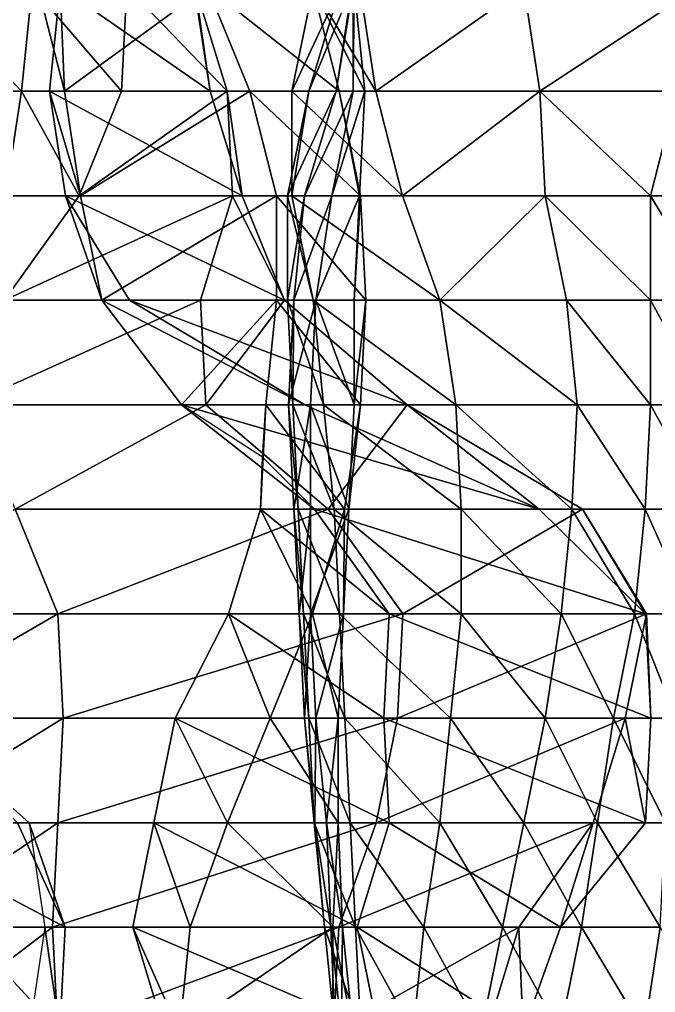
# Model space of a CAD drawing. Header units: metres. Extents: x -137 to 231, y -240 to 234.
# Drawn here: x -85.4 to -48.8, y 122.3 to 178.1 of the extents above; entities that cross this region are included whole.
import ezdxf

# ---------------------------------------------------------------- set-up
doc = ezdxf.new("R2010")
doc.units = ezdxf.units.M

msp = doc.modelspace()

# ---------------------------------------------------------------- linework, layer by layer
for points in [[(-90.989136, 180, -181.85907), (-85.238235, 174, -185.46698), (-84.62692, 180, -185.11404), (-84.62682, 180.0001, -185.11394)], [(-90.989136, 180, -181.85907), (-90.37782, 174, -181.50613), (-85.238235, 174, -185.46698), (-85.23814, 174.0001, -185.46687)], [(-84.62692, 180, -185.11404), (-85.238235, 174, -185.46698), (-79.48733, 174, -189.0749), (-79.48723, 174.0001, -189.0748)], [(-84.62692, 180, -185.11404), (-79.48733, 174, -189.0749), (-79.18167, 180, -188.89844), (-79.18157, 180.0001, -188.89833)], [(-83.019226, 180, -211.89865), (-82.77013, 174, -218.68304), (-84.29841, 180, -219.5654), (-84.29831, 180.0001, -219.56529)], [(-82.77013, 174, -218.68304), (-74.573975, 180, -220.8792), (-84.29841, 180, -219.5654), (-84.29831, 180.0001, -219.56529)], [(-74.4043, 174, -199.99661), (-83.63054, 174, -212.25159), (-83.019226, 180, -211.89865), (-83.01913, 180.0001, -211.89854)], [(-83.019226, 180, -211.89865), (-83.63054, 174, -212.25159), (-82.77013, 174, -218.68304), (-82.77003, 174.0001, -218.68294)], [(-74.4043, 174, -199.99661), (-83.019226, 180, -211.89865), (-75.32126, 180, -200.52603), (-75.32116, 180.0001, -200.52592)], [(-82.77013, 174, -218.68304), (-72.12873, 174, -219.46744), (-74.573975, 180, -220.8792), (-74.573875, 180.0001, -220.87909)], [(-79.18167, 180, -188.89844), (-79.48733, 174, -189.0749), (-73.43077, 174, -192.50635), (-73.43067, 174.0001, -192.50624)], [(-79.18167, 180, -188.89844), (-73.43077, 174, -192.50635), (-75.2647, 180, -193.56517), (-75.2646, 180.0001, -193.56506)], [(-75.2647, 180, -193.56517), (-74.4043, 174, -199.99661), (-75.32126, 180, -200.52603), (-75.32116, 180.0001, -200.52592)], [(-75.2647, 180, -193.56517), (-73.43077, 174, -192.50635), (-74.4043, 174, -199.99661), (-74.4042, 174.0001, -199.9965)], [(-74.573975, 180, -220.8792), (-66.989136, 174, -223.42828), (-68.51742, 180, -224.31064), (-68.51732, 180.0001, -224.31053)], [(-74.573975, 180, -220.8792), (-72.12873, 174, -219.46744), (-66.989136, 174, -223.42828), (-66.98904, 174.0001, -223.42818)], [(-66.90973, 180, -251.09525), (-69.71719, 174, -259.64435), (-68.49457, 180, -258.93848), (-68.49447, 180.0001, -258.9384)], [(-66.90973, 180, -251.09525), (-68.74366, 174, -252.15408), (-69.71719, 174, -259.64435), (-69.717094, 174.0001, -259.64426)], [(-68.49457, 180, -258.93848), (-69.71719, 174, -259.64435), (-64.883255, 174, -263.78168), (-64.883156, 174.0001, -263.7816)], [(-66.24185, 180, -243.78145), (-68.74366, 174, -252.15408), (-66.90973, 180, -251.09525), (-66.90963, 180.0001, -251.09514)], [(-66.24185, 180, -243.78145), (-67.15882, 174, -244.31087), (-68.74366, 174, -252.15408), (-68.74356, 174.0001, -252.15398)], [(-68.51742, 180, -224.31064), (-65.51742, 174, -229.5068), (-66.12873, 180, -229.85974), (-66.12863, 180.0001, -229.85963)], [(-68.51742, 180, -224.31064), (-66.989136, 174, -223.42828), (-65.51742, 174, -229.5068), (-65.51732, 174.0001, -229.5067)], [(-68.49457, 180, -258.93848), (-64.883255, 174, -263.78168), (-65.800224, 180, -264.3111), (-65.800125, 180.0001, -264.311)], [(-66.18529, 180, -236.82059), (-67.15882, 174, -244.31087), (-66.24185, 180, -243.78145), (-66.24175, 180.0001, -243.78134)], [(-66.18529, 180, -236.82059), (-66.18529, 174, -236.82059), (-67.15882, 174, -244.31087), (-67.15872, 174.0001, -244.31076)], [(-66.12873, 180, -229.85974), (-66.18529, 174, -236.82059), (-66.18529, 180, -236.82059), (-66.18519, 180.0001, -236.82048)], [(-66.12873, 180, -229.85974), (-65.51742, 174, -229.5068), (-66.18529, 174, -236.82059), (-66.18519, 174.0001, -236.82048)], [(-64.883255, 174, -263.78168), (-56.38144, 180, -265.80136), (-65.800224, 180, -264.3111), (-65.800125, 180.0001, -264.311)], [(-64.883255, 174, -263.78168), (-55.464478, 174, -265.27194), (-56.38144, 180, -265.80136), (-56.38134, 180.0001, -265.80127)], [(-55.464478, 174, -265.27194), (-46.351357, 180, -266.9387), (-56.38144, 180, -265.80136), (-56.38134, 180.0001, -265.80127)], [(-55.464478, 174, -265.27194), (-47.573982, 174, -267.6446), (-46.351357, 180, -266.9387), (-46.351257, 180.0001, -266.9386)], [(-90.37782, 174, -181.50613), (-86.1552, 168, -185.9964), (-85.238235, 174, -185.46698), (-85.23814, 174.0001, -185.46687)], [(-85.238235, 174, -185.46698), (-86.1552, 168, -185.9964), (-81.93257, 168, -190.48666), (-81.93247, 168.0001, -190.48656)], [(-85.238235, 174, -185.46698), (-81.93257, 168, -190.48666), (-79.48733, 174, -189.0749), (-79.48723, 174.0001, -189.0748)], [(-72.57036, 168, -198.9378), (-82.71357, 168, -211.72218), (-83.63054, 174, -212.25159), (-83.63044, 174.0001, -212.25148)], [(-72.57036, 168, -198.9378), (-83.63054, 174, -212.25159), (-74.4043, 174, -199.99661), (-74.4042, 174.0001, -199.9965)], [(-83.63054, 174, -212.25159), (-81.853165, 168, -218.15363), (-82.77013, 174, -218.68304), (-82.77003, 174.0001, -218.68294)], [(-83.63054, 174, -212.25159), (-82.71357, 168, -211.72218), (-81.853165, 168, -218.15363), (-81.853065, 168.0001, -218.15352)], [(-81.853165, 168, -218.15363), (-72.12873, 174, -219.46744), (-82.77013, 174, -218.68304), (-82.77003, 174.0001, -218.68294)], [(-81.93257, 168, -190.48666), (-73.12511, 168, -192.32988), (-73.43077, 174, -192.50635), (-73.43067, 174.0001, -192.50624)], [(-81.93257, 168, -190.48666), (-73.43077, 174, -192.50635), (-79.48733, 174, -189.0749), (-79.48723, 174.0001, -189.0748)], [(-81.853165, 168, -218.15363), (-70.60045, 168, -218.58508), (-72.12873, 174, -219.46744), (-72.12863, 174.0001, -219.46733)], [(-73.43077, 174, -192.50635), (-72.57036, 168, -198.9378), (-74.4043, 174, -199.99661), (-74.4042, 174.0001, -199.9965)], [(-73.43077, 174, -192.50635), (-73.12511, 168, -192.32988), (-72.57036, 168, -198.9378), (-72.57026, 168.0001, -198.9377)], [(-72.12873, 174, -219.46744), (-65.76651, 168, -222.7224), (-66.989136, 174, -223.42828), (-66.98904, 174.0001, -223.42818)], [(-72.12873, 174, -219.46744), (-70.60045, 168, -218.58508), (-65.76651, 168, -222.7224), (-65.76641, 168.0001, -222.72229)], [(-67.15882, 174, -244.31087), (-69.966286, 168, -252.85995), (-68.74366, 174, -252.15408), (-68.74356, 174.0001, -252.15398)], [(-67.15882, 174, -244.31087), (-68.99275, 168, -245.36969), (-69.966286, 168, -252.85995), (-69.96619, 168.0001, -252.85985)], [(-68.74366, 174, -252.15408), (-69.966286, 168, -252.85995), (-69.71719, 168, -259.64435), (-69.717094, 168.0001, -259.64426)], [(-68.74366, 174, -252.15408), (-69.71719, 168, -259.64435), (-69.71719, 174, -259.64435), (-69.717094, 174.0001, -259.64426)], [(-69.71719, 174, -259.64435), (-63.354973, 168, -262.89932), (-64.883255, 174, -263.78168), (-64.883156, 174.0001, -263.7816)], [(-69.71719, 174, -259.64435), (-69.71719, 168, -259.64435), (-63.354973, 168, -262.89932), (-63.354874, 168.0001, -262.89923)], [(-66.18529, 174, -236.82059), (-68.99275, 168, -245.36969), (-67.15882, 174, -244.31087), (-67.15872, 174.0001, -244.31076)], [(-66.18529, 174, -236.82059), (-67.40791, 168, -237.52647), (-68.99275, 168, -245.36969), (-68.99265, 168.0001, -245.36958)], [(-65.51742, 174, -229.5068), (-67.40791, 168, -237.52647), (-66.18529, 174, -236.82059), (-66.18519, 174.0001, -236.82048)], [(-65.51742, 174, -229.5068), (-65.823074, 168, -229.68326), (-67.40791, 168, -237.52647), (-67.407814, 168.0001, -237.52637)], [(-66.989136, 174, -223.42828), (-65.823074, 168, -229.68326), (-65.51742, 174, -229.5068), (-65.51732, 174.0001, -229.5067)], [(-66.989136, 174, -223.42828), (-65.76651, 168, -222.7224), (-65.823074, 168, -229.68326), (-65.822975, 168.0001, -229.68315)], [(-63.354973, 168, -262.89932), (-55.464478, 174, -265.27194), (-64.883255, 174, -263.78168), (-64.883156, 174.0001, -263.7816)], [(-63.354973, 168, -262.89932), (-55.15882, 168, -265.09546), (-55.464478, 174, -265.27194), (-55.46438, 174.0001, -265.27185)], [(-55.464478, 174, -265.27194), (-49.102257, 168, -268.52692), (-47.573982, 174, -267.6446), (-47.573883, 174.0001, -267.6445)], [(-55.464478, 174, -265.27194), (-55.15882, 168, -265.09546), (-49.102257, 168, -268.52692), (-49.102158, 168.0001, -268.52682)], [(-47.573982, 174, -267.6446), (-49.102257, 168, -268.52692), (-44.268326, 168, -272.66425), (-44.268227, 168.0001, -272.66415)], [(-86.1552, 168, -185.9964), (-86.211754, 162, -192.95724), (-81.93257, 168, -190.48666), (-81.93247, 168.0001, -190.48656)], [(-86.211754, 162, -192.95724), (-74.959045, 162, -193.3887), (-73.12511, 168, -192.32988), (-73.12501, 168.0001, -192.32977)], [(-86.211754, 162, -192.95724), (-73.12511, 168, -192.32988), (-81.93257, 168, -190.48666), (-81.93247, 168.0001, -190.48656)], [(-70.12511, 162, -197.52603), (-79.04569, 162, -209.60454), (-82.71357, 168, -211.72218), (-82.71347, 168.0001, -211.72208)], [(-70.12511, 162, -197.52603), (-82.71357, 168, -211.72218), (-72.57036, 168, -198.9378), (-72.57026, 168.0001, -198.9377)], [(-82.71357, 168, -211.72218), (-80.63054, 162, -217.44775), (-81.853165, 168, -218.15363), (-81.853065, 168.0001, -218.15352)], [(-82.71357, 168, -211.72218), (-79.04569, 162, -209.60454), (-80.63054, 162, -217.44775), (-80.63044, 162.0001, -217.44765)], [(-80.63054, 162, -217.44775), (-70.60045, 168, -218.58508), (-81.853165, 168, -218.15363), (-81.853065, 168.0001, -218.15352)], [(-80.63054, 162, -217.44775), (-70.60045, 162, -218.58508), (-70.60045, 168, -218.58508), (-70.60035, 168.0001, -218.58498)], [(-73.12511, 168, -192.32988), (-74.959045, 162, -193.3887), (-70.12511, 162, -197.52603), (-70.12501, 162.0001, -197.52592)], [(-73.12511, 168, -192.32988), (-70.12511, 162, -197.52603), (-72.57036, 168, -198.9378), (-72.57026, 168.0001, -198.9377)], [(-70.60045, 168, -218.58508), (-65.46086, 162, -222.54593), (-65.76651, 168, -222.7224), (-65.76641, 168.0001, -222.72229)], [(-70.60045, 168, -218.58508), (-70.60045, 162, -218.58508), (-65.46086, 162, -222.54593), (-65.46076, 162.0001, -222.54582)], [(-68.99275, 168, -245.36969), (-69.966286, 162, -252.85995), (-69.966286, 168, -252.85995), (-69.96619, 168.0001, -252.85985)], [(-69.966286, 168, -252.85995), (-68.49457, 162, -258.93848), (-69.71719, 168, -259.64435), (-69.717094, 168.0001, -259.64426)], [(-68.99275, 168, -245.36969), (-69.604065, 162, -245.72263), (-69.966286, 162, -252.85995), (-69.96619, 162.0001, -252.85985)], [(-69.966286, 168, -252.85995), (-69.966286, 162, -252.85995), (-68.49457, 162, -258.93848), (-68.49447, 162.0001, -258.9384)], [(-69.71719, 168, -259.64435), (-61.215378, 162, -261.66403), (-63.354973, 168, -262.89932), (-63.354874, 168.0001, -262.89923)], [(-69.71719, 168, -259.64435), (-68.49457, 162, -258.93848), (-61.215378, 162, -261.66403), (-61.21528, 162.0001, -261.66394)], [(-67.40791, 168, -237.52647), (-69.604065, 162, -245.72263), (-68.99275, 168, -245.36969), (-68.99265, 168.0001, -245.36958)], [(-67.40791, 168, -237.52647), (-68.32488, 162, -238.05588), (-69.604065, 162, -245.72263), (-69.603966, 162.0001, -245.72252)], [(-65.823074, 168, -229.68326), (-68.32488, 162, -238.05588), (-67.40791, 168, -237.52647), (-67.407814, 168.0001, -237.52637)], [(-65.823074, 168, -229.68326), (-66.12873, 162, -229.85974), (-68.32488, 162, -238.05588), (-68.32478, 162.0001, -238.05577)], [(-65.76651, 168, -222.7224), (-66.12873, 162, -229.85974), (-65.823074, 168, -229.68326), (-65.822975, 168.0001, -229.68315)], [(-65.76651, 168, -222.7224), (-65.46086, 162, -222.54593), (-66.12873, 162, -229.85974), (-66.12863, 162.0001, -229.85963)], [(-61.215378, 162, -261.66403), (-55.15882, 168, -265.09546), (-63.354973, 168, -262.89932), (-63.354874, 168.0001, -262.89923)], [(-61.215378, 162, -261.66403), (-53.936195, 162, -264.3896), (-55.15882, 168, -265.09546), (-55.158722, 168.0001, -265.09537)], [(-55.15882, 168, -265.09546), (-49.102257, 162, -268.52692), (-49.102257, 168, -268.52692), (-49.102158, 168.0001, -268.52682)], [(-55.15882, 168, -265.09546), (-53.936195, 162, -264.3896), (-49.102257, 162, -268.52692), (-49.102158, 162.0001, -268.52682)], [(-49.102257, 168, -268.52692), (-45.49095, 162, -273.37012), (-44.268326, 168, -272.66425), (-44.268227, 168.0001, -272.66415)], [(-49.102257, 168, -268.52692), (-49.102257, 162, -268.52692), (-45.49095, 162, -273.37012), (-45.490852, 162.0001, -273.37003)], [(-88.35135, 156, -194.19255), (-74.65338, 156, -193.21222), (-74.959045, 162, -193.3887), (-74.95895, 162.0001, -193.3886)], [(-88.35135, 156, -194.19255), (-74.959045, 162, -193.3887), (-86.211754, 162, -192.95724), (-86.211655, 162.0001, -192.95714)], [(-68.959045, 156, -203.781), (-76.04569, 156, -214.80069), (-80.63054, 162, -217.44775), (-80.63044, 162.0001, -217.44765)], [(-68.959045, 156, -203.781), (-80.63054, 162, -217.44775), (-79.04569, 162, -209.60454), (-79.04559, 162.0001, -209.60443)], [(-76.04569, 156, -214.80069), (-70.60045, 162, -218.58508), (-80.63054, 162, -217.44775), (-80.63044, 162.0001, -217.44765)], [(-63.095016, 156, -193.4672), (-68.959045, 156, -203.781), (-79.04569, 162, -209.60454), (-79.04559, 162.0001, -209.60443)], [(-63.095016, 156, -193.4672), (-79.04569, 162, -209.60454), (-70.12511, 162, -197.52603), (-70.12501, 162.0001, -197.52592)], [(-76.04569, 156, -214.80069), (-71.211754, 156, -218.93802), (-70.60045, 162, -218.58508), (-70.60035, 162.0001, -218.58498)], [(-74.65338, 156, -193.21222), (-70.12511, 162, -197.52603), (-74.959045, 162, -193.3887), (-74.95895, 162.0001, -193.3886)], [(-74.65338, 156, -193.21222), (-63.095016, 156, -193.4672), (-70.12511, 162, -197.52603), (-70.12501, 162.0001, -197.52592)], [(-70.60045, 162, -218.58508), (-71.211754, 156, -218.93802), (-65.76651, 156, -222.7224), (-65.76641, 156.0001, -222.72229)], [(-70.60045, 162, -218.58508), (-65.76651, 156, -222.7224), (-65.46086, 162, -222.54593), (-65.46076, 162.0001, -222.54582)], [(-69.604065, 162, -245.72263), (-69.66063, 156, -252.68349), (-69.966286, 162, -252.85995), (-69.96619, 162.0001, -252.85985)], [(-69.966286, 162, -252.85995), (-67.883255, 156, -258.5855), (-68.49457, 162, -258.93848), (-68.49447, 162.0001, -258.9384)], [(-69.966286, 162, -252.85995), (-69.66063, 156, -252.68349), (-67.883255, 156, -258.5855), (-67.883156, 156.0001, -258.58542)], [(-68.32488, 162, -238.05588), (-69.90973, 156, -245.89911), (-69.604065, 162, -245.72263), (-69.603966, 162.0001, -245.72252)], [(-68.32488, 162, -238.05588), (-68.63054, 156, -238.23236), (-69.90973, 156, -245.89911), (-69.90963, 156.0001, -245.899)], [(-69.604065, 162, -245.72263), (-69.90973, 156, -245.89911), (-69.66063, 156, -252.68349), (-69.66053, 156.0001, -252.68338)], [(-66.12873, 156, -229.85974), (-68.63054, 156, -238.23236), (-68.32488, 162, -238.05588), (-68.32478, 162.0001, -238.05577)], [(-68.49457, 162, -258.93848), (-60.298416, 156, -261.1346), (-61.215378, 162, -261.66403), (-61.21528, 162.0001, -261.66394)], [(-68.49457, 162, -258.93848), (-67.883255, 156, -258.5855), (-60.298416, 156, -261.1346), (-60.298317, 156.0001, -261.13452)], [(-66.12873, 156, -229.85974), (-68.32488, 162, -238.05588), (-66.12873, 162, -229.85974), (-66.12863, 162.0001, -229.85963)], [(-65.46086, 162, -222.54593), (-66.12873, 156, -229.85974), (-66.12873, 162, -229.85974), (-66.12863, 162.0001, -229.85963)], [(-65.46086, 162, -222.54593), (-65.76651, 156, -222.7224), (-66.12873, 156, -229.85974), (-66.12863, 156.0001, -229.85963)], [(-61.215378, 162, -261.66403), (-53.324883, 156, -264.03665), (-53.936195, 162, -264.3896), (-53.936096, 162.0001, -264.3895)], [(-61.215378, 162, -261.66403), (-60.298416, 156, -261.1346), (-53.324883, 156, -264.03665), (-53.324783, 156.0001, -264.03656)], [(-53.936195, 162, -264.3896), (-49.102257, 156, -268.52692), (-49.102257, 162, -268.52692), (-49.102158, 162.0001, -268.52682)], [(-53.936195, 162, -264.3896), (-53.324883, 156, -264.03665), (-49.102257, 156, -268.52692), (-49.102158, 156.0001, -268.52682)], [(-49.102257, 162, -268.52692), (-45.796608, 156, -273.5466), (-45.49095, 162, -273.37012), (-45.490852, 162.0001, -273.37003)], [(-49.102257, 162, -268.52692), (-49.102257, 156, -268.52692), (-45.796608, 156, -273.5466), (-45.79651, 156.0001, -273.5465)], [(-85.60045, 150, -192.60431), (-74.65338, 156, -193.21222), (-88.35135, 156, -194.19255), (-88.35125, 156.0001, -194.19244)], [(-85.60045, 150, -192.60431), (-67.6233, 150, -189.15341), (-74.65338, 156, -193.21222), (-74.65328, 156.0001, -193.21211)], [(-55.510178, 150, -196.0163), (-68.4043, 150, -210.38892), (-76.04569, 156, -214.80069), (-76.04559, 156.0001, -214.80058)], [(-55.510178, 150, -196.0163), (-76.04569, 156, -214.80069), (-68.959045, 156, -203.781), (-68.95895, 156.0001, -203.7809)], [(-68.4043, 150, -210.38892), (-71.397675, 153, -218.77888), (-76.04569, 156, -214.80069), (-76.04559, 156.0001, -214.80058)], [(-67.6233, 150, -189.15341), (-63.095016, 156, -193.4672), (-74.65338, 156, -193.21222), (-74.65328, 156.0001, -193.21211)], [(-71.211754, 156, -218.93802), (-71.51742, 150, -219.11449), (-71.397675, 153, -218.77888), (-71.397575, 153.0001, -218.77878)], [(-71.211754, 156, -218.93802), (-71.51742, 150, -219.11449), (-66.68348, 150, -223.25182), (-66.68338, 150.0001, -223.25171)], [(-71.211754, 156, -218.93802), (-66.68348, 150, -223.25182), (-65.76651, 156, -222.7224), (-65.76641, 156.0001, -222.72229)], [(-68.63054, 156, -238.23236), (-69.604065, 150, -245.72263), (-69.90973, 156, -245.89911), (-69.90963, 156.0001, -245.899)], [(-69.90973, 156, -245.89911), (-69.35497, 150, -252.50702), (-69.66063, 156, -252.68349), (-69.66053, 156.0001, -252.68338)], [(-69.90973, 156, -245.89911), (-69.604065, 150, -245.72263), (-69.35497, 150, -252.50702), (-69.35487, 150.0001, -252.50691)], [(-69.66063, 156, -252.68349), (-67.27194, 150, -258.2326), (-67.883255, 156, -258.5855), (-67.883156, 156.0001, -258.58542)], [(-69.66063, 156, -252.68349), (-69.35497, 150, -252.50702), (-67.27194, 150, -258.2326), (-67.27184, 150.0001, -258.2325)], [(-68.63054, 156, -238.23236), (-68.63054, 150, -238.23236), (-69.604065, 150, -245.72263), (-69.603966, 150.0001, -245.72252)], [(-55.510178, 150, -196.0163), (-68.959045, 156, -203.781), (-63.095016, 156, -193.4672), (-63.094917, 156.0001, -193.46709)], [(-66.43439, 150, -230.03621), (-68.63054, 150, -238.23236), (-68.63054, 156, -238.23236), (-68.63044, 156.0001, -238.23225)], [(-66.43439, 150, -230.03621), (-68.63054, 156, -238.23236), (-66.12873, 156, -229.85974), (-66.12863, 156.0001, -229.85963)], [(-67.883255, 156, -258.5855), (-59.992752, 150, -260.95813), (-60.298416, 156, -261.1346), (-60.298317, 156.0001, -261.13452)], [(-67.883255, 156, -258.5855), (-67.27194, 150, -258.2326), (-59.992752, 150, -260.95813), (-59.992653, 150.0001, -260.95804)], [(-67.6233, 150, -189.15341), (-53.00837, 150, -187.64368), (-63.095016, 156, -193.4672), (-63.094917, 156.0001, -193.46709)], [(-65.76651, 156, -222.7224), (-66.68348, 150, -223.25182), (-66.43439, 150, -230.03621), (-66.43429, 150.0001, -230.0361)], [(-65.76651, 156, -222.7224), (-66.43439, 150, -230.03621), (-66.12873, 156, -229.85974), (-66.12863, 156.0001, -229.85963)], [(-55.510178, 150, -196.0163), (-63.095016, 156, -193.4672), (-53.00837, 150, -187.64368), (-53.00827, 150.0001, -187.64357)], [(-60.298416, 156, -261.1346), (-53.63054, 150, -264.21313), (-53.324883, 156, -264.03665), (-53.324783, 156.0001, -264.03656)], [(-60.298416, 156, -261.1346), (-59.992752, 150, -260.95813), (-53.63054, 150, -264.21313), (-53.63044, 150.0001, -264.21304)], [(-53.324883, 156, -264.03665), (-53.63054, 150, -264.21313), (-49.407913, 150, -268.7034), (-49.407814, 150.0001, -268.7033)], [(-53.324883, 156, -264.03665), (-49.407913, 150, -268.7034), (-49.102257, 156, -268.52692), (-49.102158, 156.0001, -268.52682)], [(-49.102257, 156, -268.52692), (-49.407913, 150, -268.7034), (-45.796608, 150, -273.5466), (-45.79651, 150.0001, -273.5465)], [(-49.102257, 156, -268.52692), (-45.796608, 150, -273.5466), (-45.796608, 156, -273.5466), (-45.79651, 156.0001, -273.5465)], [(-94.10226, 144, -190.58463), (-83.1552, 144, -191.19255), (-85.60045, 150, -192.60431), (-85.60035, 150.0001, -192.6042)], [(-83.1552, 144, -191.19255), (-67.6233, 150, -189.15341), (-85.60045, 150, -192.60431), (-85.60035, 150.0001, -192.6042)], [(-83.1552, 144, -191.19255), (-63.344116, 144, -186.68282), (-67.6233, 150, -189.15341), (-67.6232, 150.0001, -189.1533)], [(-64.12511, 144, -207.91833), (-73.35135, 144, -220.17331), (-71.51742, 150, -219.11449), (-71.51732, 150.0001, -219.11438)], [(-71.51742, 150, -219.11449), (-73.35135, 144, -220.17331), (-68.51742, 144, -224.31064), (-68.51732, 144.0001, -224.31053)], [(-64.12511, 144, -207.91833), (-71.51742, 150, -219.11449), (-68.4043, 150, -210.38892), (-68.4042, 150.0001, -210.38881)], [(-71.51742, 150, -219.11449), (-68.51742, 144, -224.31064), (-66.68348, 150, -223.25182), (-66.68338, 150.0001, -223.25171)], [(-68.63054, 150, -238.23236), (-69.298416, 144, -245.54616), (-69.604065, 150, -245.72263), (-69.603966, 150.0001, -245.72252)], [(-69.604065, 150, -245.72263), (-69.04932, 144, -252.33054), (-69.35497, 150, -252.50702), (-69.35487, 150.0001, -252.50691)], [(-69.604065, 150, -245.72263), (-69.298416, 144, -245.54616), (-69.04932, 144, -252.33054), (-69.04922, 144.0001, -252.33043)], [(-69.35497, 150, -252.50702), (-66.966286, 144, -258.05612), (-67.27194, 150, -258.2326), (-67.27184, 150.0001, -258.2325)], [(-69.35497, 150, -252.50702), (-69.04932, 144, -252.33054), (-66.966286, 144, -258.05612), (-66.96619, 144.0001, -258.05603)], [(-68.63054, 150, -238.23236), (-68.63054, 144, -238.23236), (-69.298416, 144, -245.54616), (-69.29832, 144.0001, -245.54605)], [(-66.43439, 150, -230.03621), (-68.63054, 144, -238.23236), (-68.63054, 150, -238.23236), (-68.63044, 150.0001, -238.23225)], [(-66.43439, 150, -230.03621), (-66.740036, 144, -230.21268), (-68.63054, 144, -238.23236), (-68.63044, 144.0001, -238.23225)], [(-66.68348, 150, -223.25182), (-68.51742, 144, -224.31064), (-66.740036, 144, -230.21268), (-66.73994, 144.0001, -230.21257)], [(-49.397057, 144, -192.4869), (-64.12511, 144, -207.91833), (-68.4043, 150, -210.38892), (-68.4042, 150.0001, -210.38881)], [(-49.397057, 144, -192.4869), (-68.4043, 150, -210.38892), (-55.510178, 150, -196.0163), (-55.51008, 150.0001, -196.01619)], [(-63.344116, 144, -186.68282), (-53.00837, 150, -187.64368), (-67.6233, 150, -189.15341), (-67.6232, 150.0001, -189.1533)], [(-67.27194, 150, -258.2326), (-59.992752, 144, -260.95813), (-59.992752, 150, -260.95813), (-59.992653, 150.0001, -260.95804)], [(-67.27194, 150, -258.2326), (-66.966286, 144, -258.05612), (-59.992752, 144, -260.95813), (-59.992653, 144.0001, -260.95804)], [(-66.68348, 150, -223.25182), (-66.740036, 144, -230.21268), (-66.43439, 150, -230.03621), (-66.43429, 150.0001, -230.0361)], [(-63.344116, 144, -186.68282), (-49.3405, 144, -185.52603), (-53.00837, 150, -187.64368), (-53.00827, 150.0001, -187.64357)], [(-59.992752, 150, -260.95813), (-54.24185, 144, -264.56607), (-53.63054, 150, -264.21313), (-53.63044, 150.0001, -264.21304)], [(-59.992752, 150, -260.95813), (-59.992752, 144, -260.95813), (-54.24185, 144, -264.56607), (-54.241753, 144.0001, -264.56598)], [(-49.397057, 144, -192.4869), (-55.510178, 150, -196.0163), (-53.00837, 150, -187.64368), (-53.00827, 150.0001, -187.64357)], [(-53.63054, 150, -264.21313), (-54.24185, 144, -264.56607), (-50.019226, 144, -269.05634), (-50.019127, 144.0001, -269.05624)], [(-53.63054, 150, -264.21313), (-50.019226, 144, -269.05634), (-49.407913, 150, -268.7034), (-49.407814, 150.0001, -268.7033)], [(-49.397057, 144, -192.4869), (-53.00837, 150, -187.64368), (-49.3405, 144, -185.52603), (-49.3404, 144.0001, -185.52592)], [(-49.407913, 150, -268.7034), (-50.019226, 144, -269.05634), (-46.71357, 144, -274.07602), (-46.71347, 144.0001, -274.07593)], [(-49.407913, 150, -268.7034), (-46.71357, 144, -274.07602), (-45.796608, 150, -273.5466), (-45.79651, 150.0001, -273.5465)], [(-93.490944, 138, -190.23169), (-83.1552, 144, -191.19255), (-94.10226, 144, -190.58463), (-94.10216, 144.0001, -190.58452)], [(-93.490944, 138, -190.23169), (-82.84955, 138, -191.01608), (-83.1552, 144, -191.19255), (-83.1551, 144.0001, -191.19244)], [(-82.84955, 138, -191.01608), (-63.344116, 144, -186.68282), (-83.1552, 144, -191.19255), (-83.1551, 144.0001, -191.19244)], [(-82.84955, 138, -191.01608), (-63.649773, 138, -186.85928), (-63.344116, 144, -186.68282), (-63.344017, 144.0001, -186.68271)], [(-64.43077, 138, -208.0948), (-76.40791, 138, -221.93802), (-73.35135, 144, -220.17331), (-73.35125, 144.0001, -220.1732)], [(-73.35135, 144, -220.17331), (-76.40791, 138, -221.93802), (-70.96266, 138, -225.72241), (-70.96256, 138.0001, -225.7223)], [(-64.43077, 138, -208.0948), (-73.35135, 144, -220.17331), (-64.12511, 144, -207.91833), (-64.12501, 144.0001, -207.91823)], [(-73.35135, 144, -220.17331), (-70.96266, 138, -225.72241), (-68.51742, 144, -224.31064), (-68.51732, 144.0001, -224.31053)], [(-68.51742, 144, -224.31064), (-70.96266, 138, -225.72241), (-67.04569, 138, -230.38914), (-67.04559, 138.0001, -230.38904)], [(-68.63054, 144, -238.23236), (-68.99275, 138, -245.36969), (-69.298416, 144, -245.54616), (-69.29832, 144.0001, -245.54605)], [(-69.298416, 144, -245.54616), (-68.74366, 138, -252.15408), (-69.04932, 144, -252.33054), (-69.04922, 144.0001, -252.33043)], [(-69.298416, 144, -245.54616), (-68.99275, 138, -245.36969), (-68.74366, 138, -252.15408), (-68.74356, 138.0001, -252.15398)], [(-69.04932, 144, -252.33054), (-66.66063, 138, -257.87964), (-66.966286, 144, -258.05612), (-66.96619, 144.0001, -258.05603)], [(-69.04932, 144, -252.33054), (-68.74366, 138, -252.15408), (-66.66063, 138, -257.87964), (-66.66053, 138.0001, -257.87955)], [(-68.63054, 144, -238.23236), (-68.32488, 138, -238.05588), (-68.99275, 138, -245.36969), (-68.99265, 138.0001, -245.36958)], [(-66.740036, 144, -230.21268), (-68.32488, 138, -238.05588), (-68.63054, 144, -238.23236), (-68.63044, 144.0001, -238.23225)], [(-68.51742, 144, -224.31064), (-67.04569, 138, -230.38914), (-66.740036, 144, -230.21268), (-66.73994, 144.0001, -230.21257)], [(-66.740036, 144, -230.21268), (-67.04569, 138, -230.38914), (-68.32488, 138, -238.05588), (-68.32478, 138.0001, -238.05577)], [(-66.966286, 144, -258.05612), (-60.604065, 138, -261.3111), (-59.992752, 144, -260.95813), (-59.992653, 144.0001, -260.95804)], [(-66.966286, 144, -258.05612), (-66.66063, 138, -257.87964), (-60.604065, 138, -261.3111), (-60.603966, 138.0001, -261.311)], [(-49.0914, 138, -192.31042), (-64.43077, 138, -208.0948), (-64.12511, 144, -207.91833), (-64.12501, 144.0001, -207.91823)], [(-49.0914, 138, -192.31042), (-64.12511, 144, -207.91833), (-49.397057, 144, -192.4869), (-49.396957, 144.0001, -192.48679)], [(-63.649773, 138, -186.85928), (-50.563126, 138, -186.23192), (-49.3405, 144, -185.52603), (-49.3404, 144.0001, -185.52592)], [(-63.649773, 138, -186.85928), (-49.3405, 144, -185.52603), (-63.344116, 144, -186.68282), (-63.344017, 144.0001, -186.68271)], [(-59.992752, 144, -260.95813), (-60.604065, 138, -261.3111), (-55.15882, 138, -265.09546), (-55.158722, 138.0001, -265.09537)], [(-59.992752, 144, -260.95813), (-55.15882, 138, -265.09546), (-54.24185, 144, -264.56607), (-54.241753, 144.0001, -264.56598)], [(-54.24185, 144, -264.56607), (-55.15882, 138, -265.09546), (-51.24185, 138, -269.7622), (-51.241753, 138.0001, -269.76212)], [(-54.24185, 144, -264.56607), (-51.24185, 138, -269.7622), (-50.019226, 144, -269.05634), (-50.019127, 144.0001, -269.05624)], [(-50.019226, 144, -269.05634), (-51.24185, 138, -269.7622), (-47.63054, 138, -274.6054), (-47.63044, 138.0001, -274.60532)], [(-49.3405, 144, -185.52603), (-50.563126, 138, -186.23192), (-49.0914, 138, -192.31042), (-49.0913, 138.0001, -192.31032)], [(-50.019226, 144, -269.05634), (-47.63054, 138, -274.6054), (-46.71357, 144, -274.07602), (-46.71347, 144.0001, -274.07593)], [(-49.3405, 144, -185.52603), (-49.0914, 138, -192.31042), (-49.397057, 144, -192.4869), (-49.396957, 144.0001, -192.48679)], [(-92.573975, 132, -189.70229), (-82.84955, 138, -191.01608), (-93.490944, 138, -190.23169), (-93.490845, 138.0001, -190.23158)], [(-92.573975, 132, -189.70229), (-83.1552, 132, -191.19255), (-82.84955, 138, -191.01608), (-82.84945, 138.0001, -191.01598)], [(-85.47647, 132, -102.466095), (-91.53303, 138, -99.034645), (-84.80859, 132, -95.1523), (-84.808495, 132.0001, -95.1522)], [(-83.1552, 132, -191.19255), (-64.87239, 132, -187.56517), (-63.649773, 138, -186.85928), (-63.649673, 138.0001, -186.85918)], [(-83.1552, 132, -191.19255), (-63.649773, 138, -186.85928), (-82.84955, 138, -191.01608), (-82.84945, 138.0001, -191.01598)], [(-64.12511, 132, -207.91833), (-77.63054, 132, -222.64389), (-76.40791, 138, -221.93802), (-76.407814, 138.0001, -221.93791)], [(-76.40791, 138, -221.93802), (-77.63054, 132, -222.64389), (-73.40791, 132, -227.13417), (-73.407814, 132.0001, -227.13406)], [(-64.12511, 132, -207.91833), (-76.40791, 138, -221.93802), (-64.43077, 138, -208.0948), (-64.43067, 138.0001, -208.0947)], [(-76.40791, 138, -221.93802), (-73.40791, 132, -227.13417), (-70.96266, 138, -225.72241), (-70.96256, 138.0001, -225.7223)], [(-70.96266, 138, -225.72241), (-73.40791, 132, -227.13417), (-67.04569, 132, -230.38914), (-67.04559, 132.0001, -230.38904)], [(-70.96266, 138, -225.72241), (-67.04569, 132, -230.38914), (-67.04569, 138, -230.38914), (-67.04559, 138.0001, -230.38904)], [(-68.32488, 138, -238.05588), (-68.38144, 132, -245.01675), (-68.99275, 138, -245.36969), (-68.99265, 138.0001, -245.36958)], [(-68.99275, 138, -245.36969), (-68.438, 132, -251.9776), (-68.74366, 138, -252.15408), (-68.74356, 138.0001, -252.15398)], [(-68.99275, 138, -245.36969), (-68.38144, 132, -245.01675), (-68.438, 132, -251.9776), (-68.437904, 132.0001, -251.9775)], [(-68.74366, 138, -252.15408), (-66.35497, 132, -257.7032), (-66.66063, 138, -257.87964), (-66.66053, 138.0001, -257.87955)], [(-68.74366, 138, -252.15408), (-68.438, 132, -251.9776), (-66.35497, 132, -257.7032), (-66.35487, 132.0001, -257.7031)], [(-68.32488, 138, -238.05588), (-67.71357, 132, -237.70294), (-68.38144, 132, -245.01675), (-68.38134, 132.0001, -245.01665)], [(-67.04569, 138, -230.38914), (-67.71357, 132, -237.70294), (-68.32488, 138, -238.05588), (-68.32478, 138.0001, -238.05577)], [(-67.04569, 138, -230.38914), (-67.04569, 132, -230.38914), (-67.71357, 132, -237.70294), (-67.71347, 132.0001, -237.70284)], [(-66.66063, 138, -257.87964), (-61.215378, 132, -261.66403), (-60.604065, 138, -261.3111), (-60.603966, 138.0001, -261.311)], [(-66.66063, 138, -257.87964), (-66.35497, 132, -257.7032), (-61.215378, 132, -261.66403), (-61.21528, 132.0001, -261.66394)], [(-64.87239, 132, -187.56517), (-52.397057, 132, -187.29074), (-50.563126, 138, -186.23192), (-50.563026, 138.0001, -186.23181)], [(-64.87239, 132, -187.56517), (-50.563126, 138, -186.23192), (-63.649773, 138, -186.85928), (-63.649673, 138.0001, -186.85918)], [(-49.397057, 132, -192.4869), (-64.12511, 132, -207.91833), (-64.43077, 138, -208.0948), (-64.43067, 138.0001, -208.0947)], [(-49.397057, 132, -192.4869), (-64.43077, 138, -208.0948), (-49.0914, 138, -192.31042), (-49.0913, 138.0001, -192.31032)], [(-60.604065, 138, -261.3111), (-61.215378, 132, -261.66403), (-56.38144, 132, -265.80136), (-56.38134, 132.0001, -265.80127)], [(-60.604065, 138, -261.3111), (-56.38144, 132, -265.80136), (-55.15882, 138, -265.09546), (-55.158722, 138.0001, -265.09537)], [(-55.15882, 138, -265.09546), (-56.38144, 132, -265.80136), (-52.15882, 132, -270.29163), (-52.158722, 132.0001, -270.29153)], [(-55.15882, 138, -265.09546), (-52.15882, 132, -270.29163), (-51.24185, 138, -269.7622), (-51.241753, 138.0001, -269.76212)], [(-50.563126, 138, -186.23192), (-52.397057, 132, -187.29074), (-49.397057, 132, -192.4869), (-49.396957, 132.0001, -192.48679)], [(-51.24185, 138, -269.7622), (-52.15882, 132, -270.29163), (-48.24185, 132, -274.95837), (-48.241753, 132.0001, -274.95828)], [(-51.24185, 138, -269.7622), (-48.24185, 132, -274.95837), (-47.63054, 138, -274.6054), (-47.63044, 138.0001, -274.60532)], [(-50.563126, 138, -186.23192), (-49.397057, 132, -192.4869), (-49.0914, 138, -192.31042), (-49.0913, 138.0001, -192.31032)], [(-82.72557, 126, -100.87786), (-88.58959, 126, -111.19166), (-94.0914, 132, -114.368126), (-94.0913, 132.0001, -114.36803)], [(-82.72557, 126, -100.87786), (-94.0914, 132, -114.368126), (-85.47647, 132, -102.466095), (-85.47637, 132.0001, -102.465996)], [(-91.96266, 126, -189.34933), (-83.1552, 132, -191.19255), (-92.573975, 132, -189.70229), (-92.573875, 132.0001, -189.70218)], [(-91.96266, 126, -189.34933), (-83.46086, 126, -191.36902), (-83.1552, 132, -191.19255), (-83.1551, 132.0001, -191.19244)], [(-84.80859, 132, -95.1523), (-82.72557, 126, -100.87786), (-85.47647, 132, -102.466095), (-85.47637, 132.0001, -102.465996)], [(-84.80859, 132, -95.1523), (-83.89163, 126, -94.62288), (-82.72557, 126, -100.87786), (-82.72547, 126.0001, -100.87776)], [(-83.46086, 126, -191.36902), (-67.01199, 126, -188.80048), (-64.87239, 132, -187.56517), (-64.87229, 132.0001, -187.56506)], [(-83.46086, 126, -191.36902), (-64.87239, 132, -187.56517), (-83.1552, 132, -191.19255), (-83.1551, 132.0001, -191.19244)], [(-65.959045, 126, -208.97716), (-78.853165, 126, -223.34978), (-77.63054, 132, -222.64389), (-77.63044, 132.0001, -222.64378)], [(-77.63054, 132, -222.64389), (-78.853165, 126, -223.34978), (-75.5475, 126, -228.36946), (-75.5474, 126.0001, -228.36935)], [(-65.959045, 126, -208.97716), (-77.63054, 132, -222.64389), (-64.12511, 132, -207.91833), (-64.12501, 132.0001, -207.91823)], [(-77.63054, 132, -222.64389), (-75.5475, 126, -228.36946), (-73.40791, 132, -227.13417), (-73.407814, 132.0001, -227.13406)], [(-73.40791, 132, -227.13417), (-75.5475, 126, -228.36946), (-67.35135, 126, -230.56561), (-67.35125, 126.0001, -230.5655)], [(-73.40791, 132, -227.13417), (-67.35135, 126, -230.56561), (-67.04569, 132, -230.38914), (-67.04559, 132.0001, -230.38904)], [(-68.38144, 132, -245.01675), (-67.82669, 126, -251.62466), (-68.438, 132, -251.9776), (-68.437904, 132.0001, -251.9775)], [(-68.438, 132, -251.9776), (-66.04932, 126, -257.5267), (-66.35497, 132, -257.7032), (-66.35487, 132.0001, -257.7031)], [(-68.438, 132, -251.9776), (-67.82669, 126, -251.62466), (-66.04932, 126, -257.5267), (-66.04922, 126.0001, -257.5266)], [(-67.71357, 132, -237.70294), (-67.46448, 126, -244.48734), (-68.38144, 132, -245.01675), (-68.38134, 132.0001, -245.01665)], [(-68.38144, 132, -245.01675), (-67.46448, 126, -244.48734), (-67.82669, 126, -251.62466), (-67.82659, 126.0001, -251.62456)], [(-67.04569, 132, -230.38914), (-66.79661, 126, -237.17354), (-67.71357, 132, -237.70294), (-67.71347, 132.0001, -237.70284)], [(-67.71357, 132, -237.70294), (-66.79661, 126, -237.17354), (-67.46448, 126, -244.48734), (-67.46438, 126.0001, -244.48723)], [(-67.04569, 132, -230.38914), (-67.35135, 126, -230.56561), (-66.79661, 126, -237.17354), (-66.79651, 126.0001, -237.17343)], [(-67.01199, 126, -188.80048), (-56.676247, 126, -189.76132), (-52.397057, 132, -187.29074), (-52.396957, 132.0001, -187.29063)], [(-67.01199, 126, -188.80048), (-52.397057, 132, -187.29074), (-64.87239, 132, -187.56517), (-64.87229, 132.0001, -187.56506)], [(-66.35497, 132, -257.7032), (-62.132347, 126, -262.19345), (-61.215378, 132, -261.66403), (-61.21528, 132.0001, -261.66394)], [(-66.35497, 132, -257.7032), (-66.04932, 126, -257.5267), (-62.132347, 126, -262.19345), (-62.132248, 126.0001, -262.19336)], [(-54.28756, 126, -195.31042), (-65.959045, 126, -208.97716), (-64.12511, 132, -207.91833), (-64.12501, 132.0001, -207.91823)], [(-54.28756, 126, -195.31042), (-64.12511, 132, -207.91833), (-49.397057, 132, -192.4869), (-49.396957, 132.0001, -192.48679)], [(-61.215378, 132, -261.66403), (-62.132347, 126, -262.19345), (-57.604065, 126, -266.50723), (-57.603966, 126.0001, -266.50714)], [(-61.215378, 132, -261.66403), (-57.604065, 126, -266.50723), (-56.38144, 132, -265.80136), (-56.38134, 132.0001, -265.80127)], [(-56.38144, 132, -265.80136), (-57.604065, 126, -266.50723), (-53.07579, 126, -270.82104), (-53.07569, 126.0001, -270.82095)], [(-52.397057, 132, -187.29074), (-56.676247, 126, -189.76132), (-54.28756, 126, -195.31042), (-54.28746, 126.0001, -195.31032)], [(-56.38144, 132, -265.80136), (-53.07579, 126, -270.82104), (-52.15882, 132, -270.29163), (-52.158722, 132.0001, -270.29153)], [(-52.397057, 132, -187.29074), (-54.28756, 126, -195.31042), (-49.397057, 132, -192.4869), (-49.396957, 132.0001, -192.48679)], [(-52.15882, 132, -270.29163), (-53.07579, 126, -270.82104), (-48.54751, 126, -275.13483), (-48.54741, 126.0001, -275.13474)], [(-52.15882, 132, -270.29163), (-48.54751, 126, -275.13483), (-48.24185, 132, -274.95837), (-48.241753, 132.0001, -274.95828)], [(-91.35135, 120, -188.9964), (-83.46086, 126, -191.36902), (-91.96266, 126, -189.34933), (-91.96256, 126.0001, -189.34923)], [(-91.35135, 120, -188.9964), (-83.1552, 120, -191.19255), (-83.46086, 126, -191.36902), (-83.46076, 126.0001, -191.36891)], [(-83.03123, 120, -101.05434), (-87.36697, 120, -110.48578), (-88.58959, 126, -111.19166), (-88.58949, 126.0001, -111.19156)], [(-83.03123, 120, -101.05434), (-88.58959, 126, -111.19166), (-82.72557, 126, -100.87786), (-82.72547, 126.0001, -100.87776)], [(-83.89163, 126, -94.62288), (-84.80859, 120, -95.1523), (-83.03123, 120, -101.05434), (-83.03113, 120.0001, -101.05424)], [(-83.89163, 126, -94.62288), (-83.03123, 120, -101.05434), (-82.72557, 126, -100.87786), (-82.72547, 126.0001, -100.87776)], [(-83.1552, 120, -191.19255), (-67.01199, 126, -188.80048), (-83.46086, 126, -191.36902), (-83.46076, 126.0001, -191.36891)], [(-83.1552, 120, -191.19255), (-67.31764, 120, -188.97693), (-67.01199, 126, -188.80048), (-67.011894, 126.0001, -188.80037)], [(-64.73642, 120, -208.27127), (-77.019226, 120, -222.29095), (-78.853165, 126, -223.34978), (-78.853065, 126.0001, -223.34967)], [(-64.73642, 120, -208.27127), (-78.853165, 126, -223.34978), (-65.959045, 126, -208.97716), (-65.95895, 126.0001, -208.97705)], [(-78.853165, 126, -223.34978), (-76.15881, 120, -228.7224), (-75.5475, 126, -228.36946), (-75.5474, 126.0001, -228.36935)], [(-78.853165, 126, -223.34978), (-77.019226, 120, -222.29095), (-76.15881, 120, -228.7224), (-76.158714, 120.0001, -228.72229)], [(-76.15881, 120, -228.7224), (-67.35135, 120, -230.56561), (-67.35135, 126, -230.56561), (-67.35125, 126.0001, -230.5655)], [(-76.15881, 120, -228.7224), (-67.35135, 126, -230.56561), (-75.5475, 126, -228.36946), (-75.5474, 126.0001, -228.36935)], [(-67.46448, 126, -244.48734), (-67.21538, 120, -251.27173), (-67.82669, 126, -251.62466), (-67.82659, 126.0001, -251.62456)], [(-67.82669, 126, -251.62466), (-65.74366, 120, -257.35022), (-66.04932, 126, -257.5267), (-66.04922, 126.0001, -257.5266)], [(-67.82669, 126, -251.62466), (-67.21538, 120, -251.27173), (-65.74366, 120, -257.35022), (-65.74356, 120.0001, -257.35013)], [(-66.79661, 126, -237.17354), (-66.853165, 120, -244.1344), (-67.46448, 126, -244.48734), (-67.46438, 126.0001, -244.48723)], [(-67.46448, 126, -244.48734), (-66.853165, 120, -244.1344), (-67.21538, 120, -251.27173), (-67.21528, 120.0001, -251.27162)], [(-67.35135, 126, -230.56561), (-66.18529, 120, -236.82059), (-66.79661, 126, -237.17354), (-66.79651, 126.0001, -237.17343)], [(-67.35135, 126, -230.56561), (-67.35135, 120, -230.56561), (-66.18529, 120, -236.82059), (-66.18519, 120.0001, -236.82048)], [(-67.31764, 120, -188.97693), (-58.510178, 120, -190.82014), (-56.676247, 126, -189.76132), (-56.676147, 126.0001, -189.76122)], [(-67.31764, 120, -188.97693), (-56.676247, 126, -189.76132), (-67.01199, 126, -188.80048), (-67.011894, 126.0001, -188.80037)], [(-66.79661, 126, -237.17354), (-66.18529, 120, -236.82059), (-66.853165, 120, -244.1344), (-66.853065, 120.0001, -244.1343)], [(-66.04932, 126, -257.5267), (-62.74366, 120, -262.5464), (-62.132347, 126, -262.19345), (-62.132248, 126.0001, -262.19336)], [(-66.04932, 126, -257.5267), (-65.74366, 120, -257.35022), (-62.74366, 120, -262.5464), (-62.74356, 120.0001, -262.5463)], [(-56.427147, 120, -196.54572), (-64.73642, 120, -208.27127), (-65.959045, 126, -208.97716), (-65.95895, 126.0001, -208.97705)], [(-56.427147, 120, -196.54572), (-65.959045, 126, -208.97716), (-54.28756, 126, -195.31042), (-54.28746, 126.0001, -195.31032)], [(-62.132347, 126, -262.19345), (-62.74366, 120, -262.5464), (-58.82669, 120, -267.21313), (-58.82659, 120.0001, -267.21304)], [(-62.132347, 126, -262.19345), (-58.82669, 120, -267.21313), (-57.604065, 126, -266.50723), (-57.603966, 126.0001, -266.50714)], [(-57.604065, 126, -266.50723), (-58.82669, 120, -267.21313), (-54.298416, 120, -271.52692), (-54.298317, 120.0001, -271.52682)], [(-56.676247, 126, -189.76132), (-58.510178, 120, -190.82014), (-56.427147, 120, -196.54572), (-56.427048, 120.0001, -196.54561)], [(-57.604065, 126, -266.50723), (-54.298416, 120, -271.52692), (-53.07579, 126, -270.82104), (-53.07569, 126.0001, -270.82095)], [(-56.676247, 126, -189.76132), (-56.427147, 120, -196.54572), (-54.28756, 126, -195.31042), (-54.28746, 126.0001, -195.31032)], [(-53.07579, 126, -270.82104), (-54.298416, 120, -271.52692), (-49.464478, 120, -275.66425), (-49.46438, 120.0001, -275.66415)], [(-53.07579, 126, -270.82104), (-49.464478, 120, -275.66425), (-48.54751, 126, -275.13483), (-48.54741, 126.0001, -275.13474)], [(-48.54751, 126, -275.13483), (-49.464478, 120, -275.66425), (-44.63054, 120, -279.80157), (-44.63044, 120.0001, -279.80148)]]:
    msp.add_3dface(points)

doc.saveas('drawing.dxf')
